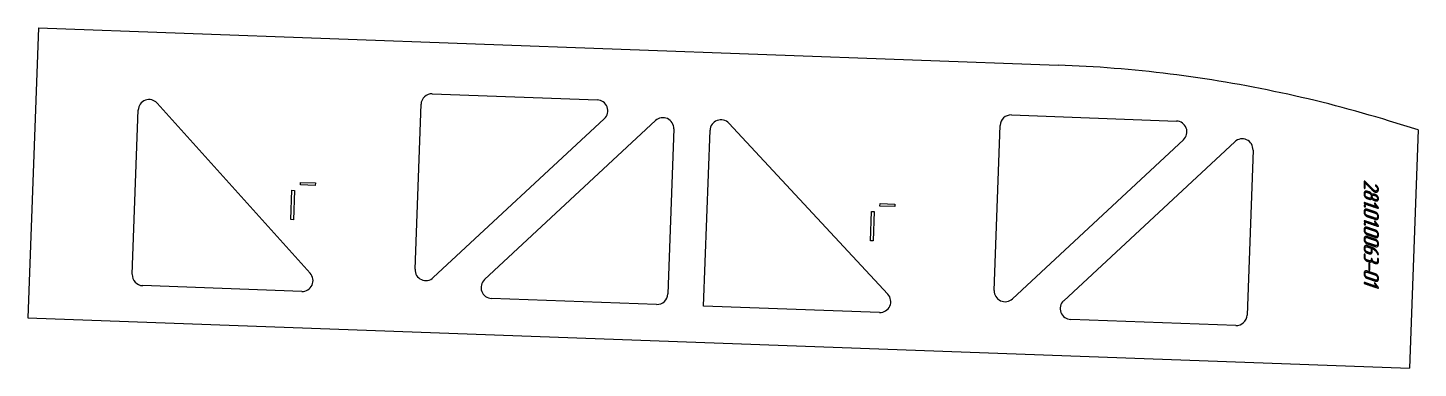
# Model space of a CAD drawing. Header units: millimetres. Extents: x 56 to 1974, y 4 to 473.
import ezdxf

# ---------------------------------------------------------------- set-up
doc = ezdxf.new("R2010")
doc.units = ezdxf.units.MM
doc.linetypes.add('K5LT_BASIC', pattern=[0])
doc.layers.add('Engraving', color=7, linetype='Continuous')

msp = doc.modelspace()

# ---------------------------------------------------------------- linework, layer by layer
at = {"color": 143, "linetype": 'K5LT_BASIC', "lineweight": 25, "true_color": 0x33acca}
for p, q in [((70.4, 472.9), (55.8, 73.2)), ((70.4, 472.9), (1477.3, 421.5)), ((234.2, 369.1), (445.4, 134.4)), ((589.9, 139.9), (598.2, 367.4)), ((613.7, 381.9), (841.4, 373.5)), ((199.8, 133), (208.1, 359.6)), ((851, 347.6), (615.1, 128.4)), ((1412.7, 352.7), (1640.3, 344.4)), ((685.8, 125.8), (921.7, 345)), ((946.9, 333.5), (938.6, 106)), ((988, 89.2), (996.9, 331.6)), ((1022.9, 341.3), (1242.2, 105.5)), ((1388.8, 110.7), (1397.1, 338.2)), ((1973.7, 332.2), (1934, 344.4)), ((1973.7, 332.2), (1961.7, 3.6)), ((1650, 318.4), (1414, 99.2)), ((1484.7, 96.6), (1720.7, 315.8)), ((1745.9, 304.3), (1737.6, 76.8)), ((431.8, 256.3), (431.9, 259.8)), ((452.3, 255.6), (431.8, 256.3)), ((431.9, 259.8), (452.4, 259.1)), ((452.4, 259.1), (452.3, 255.6)), ((418.7, 208.5), (420.2, 248.9)), ((420.2, 248.9), (423.7, 248.8)), ((423.7, 248.8), (422.2, 208.3)), ((1231.2, 227.1), (1231.4, 230.6)), ((1231.4, 230.6), (1251.9, 229.9)), ((1218.2, 179.3), (1219.7, 219.7)), ((1219.7, 219.7), (1223.2, 219.6)), ((1223.2, 219.6), (1221.7, 179.1)), ((1251.7, 226.4), (1231.2, 227.1)), ((1251.9, 229.9), (1251.7, 226.4)), ((422.2, 208.3), (418.7, 208.5)), ((1221.7, 179.1), (1218.2, 179.3)), ((433.7, 109.4), (214.2, 117.4)), ((923.1, 91.5), (695.5, 99.8)), ((1230.7, 80.3), (988, 89.2)), ((55.8, 73.2), (1961.7, 3.6)), ((1722, 62.4), (1494.4, 70.7))]:
    msp.add_line(p, q, dxfattribs=at)
for centre, major_axis, start_param, end_param in [((223.1, 359), (-0.5, -15), 2.340094, 4.712389), ((613.2, 366.9), (-0.5, -15), 3.141593, 4.712389), ((840.8, 358.5), (0.5, 15), 3.926699, 6.283185), ((931.9, 334), (0.5, 15), 4.712389, 7.068292), ((1011.9, 331.1), (-0.5, -15), 2.356486, 4.712389), ((1412.1, 337.7), (-0.5, -15), 3.141593, 4.712389), ((1639.7, 329.4), (0.5, 15), 3.926699, 6.283185), ((1730.9, 304.8), (0.5, 15), 4.712389, 7.068292), ((434.2, 124.4), (0.5, 15), 3.141593, 5.481687), ((604.9, 139.4), (-0.5, -15), 4.712389, 7.068292), ((214.8, 132.4), (-0.5, -15), 4.712389, 6.283185), ((696, 114.8), (-0.5, -15), 3.926699, 6.283185), ((923.6, 106.5), (0.5, 15), 3.141593, 4.712389), ((1231.2, 95.3), (0.5, 15), 3.141593, 5.498079), ((1403.8, 110.2), (-0.5, -15), 4.712389, 7.068292), ((1494.9, 85.7), (-0.5, -15), 3.926699, 6.283185), ((1722.6, 77.3), (0.5, 15), 3.141593, 4.712389)]:
    msp.add_ellipse(centre, major_axis=major_axis, ratio=1, start_param=start_param, end_param=end_param, dxfattribs=at)
msp.add_open_spline([(1934, 344.4), (1884.8, 359.5), (1784.8, 385.5), (1631.7, 411.4), (1528.7, 419.6), (1477.3, 421.5)], degree=3, knots=[0, 0, 0, 0, 1, 2, 2.998724, 2.998724, 2.998724, 2.998724], dxfattribs=at)
at = {"layer": 'Engraving', "color": 143, "linetype": 'K5LT_BASIC', "lineweight": 25, "true_color": 0x33acca}
for points, knots in [([(1899.1, 252.5), (1899.1, 256.7), (1899.1, 261), (1899.1, 261.2), (1899.3, 261.4), (1899.5, 261.5), (1899.8, 261.4), (1900, 261.3), (1900.2, 261.2), (1906.1, 255.3), (1912, 249.4), (1912.2, 249.1), (1912.5, 248.9), (1912.8, 248.7), (1913, 248.5), (1913.5, 248.2), (1914.1, 248), (1915.5, 247.5), (1916.5, 248.3), (1917, 248.7), (1917.2, 249.3), (1917.5, 249.9), (1917.5, 250.6), (1917.5, 251.6), (1917, 252.6), (1916.4, 253.6), (1915.1, 254.6), (1914.9, 254.8), (1914.8, 255), (1914.7, 255.1), (1914.6, 255.4), (1914.6, 255.7), (1914.8, 255.8), (1915, 256), (1915.3, 255.9), (1915.5, 255.8), (1915.6, 255.8), (1917.3, 254.6), (1918.2, 253), (1919, 251.6), (1919, 250.2), (1919, 248.1), (1917.6, 247), (1916.1, 245.8), (1914.1, 246.5), (1913.4, 246.7), (1912.7, 247.2), (1912, 247.6), (1911.2, 248.4), (1905.8, 253.8), (1900.5, 259.1), (1900.5, 255.6), (1900.5, 252), (1900.5, 251.7), (1900.3, 251.6), (1900, 251.4), (1899.8, 251.5), (1899.5, 251.6), (1899.3, 251.9), (1899.1, 252.1), (1899.1, 252.5)], [0, 0, 0, 3.047826, 3.047826, 3.226196, 3.226196, 3.425035, 3.425035, 3.570989, 3.570989, 9.561221, 9.561221, 9.825724, 9.825724, 10.050668, 10.050668, 10.473601, 10.473601, 11.396415, 11.396415, 11.832946, 11.832946, 12.317549, 12.317549, 13.072233, 13.072233, 14.062635, 14.062635, 14.240973, 14.240973, 14.40613, 14.40613, 14.588981, 14.588981, 14.779051, 14.779051, 14.881829, 14.881829, 16.249197, 16.249197, 17.325971, 17.325971, 18.610175, 18.610175, 19.935785, 19.935785, 20.483021, 20.483021, 21.195978, 21.195978, 26.62229, 26.62229, 29.191003, 29.191003, 29.365522, 29.365522, 29.547183, 29.547183, 29.763638, 29.763638, 30, 30, 30]), ([(1903.3, 237.6), (1901.5, 238.2), (1900.3, 239.8), (1899.1, 241.5), (1899.1, 243.3), (1899.1, 244), (1899.1, 244.7), (1899.1, 246.3), (1900.3, 247.2), (1901.5, 248.1), (1903.3, 247.5), (1904.7, 247), (1906.2, 246.6), (1907.3, 246.2), (1908.2, 245.3), (1909.2, 244.3), (1909.9, 243), (1910.5, 243.5), (1911.4, 243.6), (1912.2, 243.8), (1913.3, 243.4), (1914, 243.2), (1914.7, 242.9), (1916.4, 242.4), (1917.7, 240.7), (1918.4, 239.8), (1918.7, 239), (1918.8, 238.6), (1918.9, 238.2), (1918.9, 237.9), (1919, 237.7), (1919, 237.5), (1919, 237.2), (1919, 235.5), (1917.7, 234.6), (1917.1, 234.2), (1916.4, 234.1), (1916, 234.2), (1915.6, 234.2), (1915.4, 234.2), (1915.1, 234.3), (1914.9, 234.3), (1914.7, 234.4), (1914, 234.7), (1913.3, 234.9), (1912.2, 235.3), (1911.4, 235.9), (1910.6, 236.6), (1909.9, 237.6), (1909.5, 236.8), (1908.4, 236.5), (1907.4, 236.2), (1906.2, 236.6), (1904.7, 237.1), (1903.3, 237.6)], [0, 0, 0, 1.873598, 1.873598, 3.69261, 3.69261, 4.386884, 4.386884, 5.818535, 5.818535, 7.364988, 7.364988, 8.831065, 8.831065, 10.043454, 10.043454, 11.431214, 11.431214, 12.22177, 12.22177, 13.14885, 13.14885, 13.899491, 13.899491, 15.762312, 15.762312, 16.708293, 16.708293, 17.125443, 17.125443, 17.362221, 17.362221, 17.577677, 17.577677, 19.055802, 19.055802, 19.771228, 19.771228, 20.139764, 20.139764, 20.365597, 20.365597, 20.592941, 20.592941, 21.340886, 21.340886, 22.373032, 22.373032, 23.469845, 23.469845, 24.415003, 24.415003, 25.533412, 25.533412, 27, 27, 27]), ([(1899.8, 230.3), (1899.4, 230.5), (1899.2, 230.7), (1899.1, 231), (1899.1, 231.3), (1899.1, 231.4), (1899.2, 231.7), (1899.4, 231.9), (1899.8, 231.8), (1908.2, 228.9), (1916.5, 226.1), (1915, 228.1), (1913.5, 230.1), (1913.3, 230.4), (1913.3, 230.7), (1913.3, 231), (1913.5, 231.1), (1913.7, 231.3), (1914, 231.2), (1914.1, 231.1), (1914.5, 230.8), (1916.6, 228), (1918.7, 225.1), (1918.9, 224.8), (1918.9, 224.6), (1918.9, 224.3), (1918.7, 224.1), (1918.6, 224), (1918.2, 224.1), (1909, 227.2), (1899.8, 230.3)], [0, 0, 0, 0.181151, 0.181151, 0.343934, 0.343934, 0.472146, 0.472146, 0.625059, 0.625059, 5.39951, 5.39951, 6.773407, 6.773407, 6.936544, 6.936544, 7.074093, 7.074093, 7.217588, 7.217588, 7.383484, 7.383484, 9.302301, 9.302301, 9.462957, 9.462957, 9.596849, 9.596849, 9.739807, 9.739807, 15, 15, 15]), ([(1903.3, 239), (1904.7, 238.5), (1906.2, 238), (1907.3, 237.6), (1908.2, 238.2), (1909, 238.7), (1909, 239.9), (1909, 240.6), (1909, 241.3), (1909, 242.5), (1908.2, 243.6), (1907.3, 244.7), (1906.2, 245.1), (1904.7, 245.6), (1903.3, 246.1), (1902.2, 246.5), (1901.3, 245.9), (1900.5, 245.3), (1900.5, 244.2), (1900.5, 243.5), (1900.5, 242.8), (1900.5, 241.6), (1901.3, 240.5), (1902.1, 239.4), (1903.3, 239)], [0, 0, 0, 1.329406, 1.329406, 2.254108, 2.254108, 3.148824, 3.148824, 3.778355, 3.778355, 4.877538, 4.877538, 6.009386, 6.009386, 7.338792, 7.338792, 8.260968, 8.260968, 9.137189, 9.137189, 9.766721, 9.766721, 10.866842, 10.866842, 12, 12, 12]), ([(1913.3, 236.3), (1914, 236.1), (1914.7, 235.8), (1915.9, 235.4), (1916.7, 236), (1917.5, 236.5), (1917.5, 237.7), (1917.5, 238.9), (1916.7, 240), (1915.9, 241.1), (1914.7, 241.5), (1914, 241.8), (1913.3, 242), (1912.1, 242.4), (1911.2, 241.9), (1910.4, 241.3), (1910.4, 240.1), (1910.4, 239), (1911.2, 237.9), (1912, 236.7), (1913.3, 236.3)], [0, 0, 0, 0.718951, 0.718951, 1.697337, 1.697337, 2.634709, 2.634709, 3.797866, 3.797866, 5.000561, 5.000561, 5.719512, 5.719512, 6.697901, 6.697901, 7.635273, 7.635273, 8.789173, 8.789173, 10, 10, 10]), ([(1901.2, 226.7), (1901.2, 226.3), (1900.8, 226.1), (1900.5, 225.9), (1900.1, 226), (1899.7, 226.1), (1899.4, 226.5), (1899.1, 226.9), (1899.1, 227.4), (1899.1, 227.9), (1899.4, 228.1), (1899.7, 228.3), (1900.1, 228.2), (1900.4, 228.1), (1900.8, 227.7), (1901.2, 227.2), (1901.2, 226.7)], [0, 0, 0, 0.855828, 0.855828, 1.74556, 1.74556, 2.805969, 2.805969, 3.96496, 3.96496, 4.876932, 4.876932, 5.801755, 5.801755, 6.76801, 6.76801, 8, 8, 8]), ([(1903.3, 212.7), (1901.6, 213.3), (1900.3, 215), (1899.1, 216.6), (1899.1, 218.4), (1899.1, 219.1), (1899.1, 219.8), (1899.1, 221.5), (1900.3, 222.4), (1901.5, 223.3), (1903.3, 222.7), (1909, 220.7), (1914.7, 218.8), (1916.4, 218.2), (1917.7, 216.5), (1919, 214.9), (1919, 213.1), (1919, 212.4), (1919, 211.7), (1919, 209.9), (1917.7, 209.1), (1916.5, 208.2), (1914.7, 208.8), (1909, 210.8), (1903.3, 212.7)], [0, 0, 0, 0.846521, 0.846521, 1.674424, 1.674424, 1.989042, 1.989042, 2.637777, 2.637777, 3.338641, 3.338641, 5.996422, 5.996422, 6.83575, 6.83575, 7.667338, 7.667338, 7.981955, 7.981955, 8.645972, 8.645972, 9.342219, 9.342219, 12, 12, 12]), ([(1903.3, 214.1), (1909, 212.2), (1914.7, 210.2), (1915.9, 209.9), (1916.7, 210.4), (1917.5, 211), (1917.5, 212.1), (1917.5, 212.8), (1917.5, 213.6), (1917.5, 214.7), (1916.7, 215.9), (1915.9, 217), (1914.7, 217.4), (1909, 219.3), (1903.3, 221.2), (1902.2, 221.6), (1901.3, 221), (1900.5, 220.5), (1900.5, 219.4), (1900.5, 218.6), (1900.5, 217.9), (1900.5, 216.8), (1901.3, 215.7), (1902.1, 214.5), (1903.3, 214.1)], [0, 0, 0, 3.194824, 3.194824, 3.749556, 3.749556, 4.284872, 4.284872, 4.662943, 4.662943, 5.32312, 5.32312, 6.003067, 6.003067, 9.197891, 9.197891, 9.751896, 9.751896, 10.278148, 10.278148, 10.656218, 10.656218, 11.310094, 11.310094, 12, 12, 12]), ([(1899.8, 205.5), (1899.4, 205.6), (1899.2, 205.9), (1899.1, 206.1), (1899.1, 206.4), (1899.1, 206.6), (1899.2, 206.9), (1899.4, 207), (1899.8, 206.9), (1908.2, 204), (1916.5, 201.2), (1915, 203.2), (1913.5, 205.3), (1913.3, 205.6), (1913.3, 205.8), (1913.3, 206.1), (1913.5, 206.3), (1913.7, 206.4), (1914, 206.3), (1914.1, 206.3), (1914.5, 205.9), (1916.6, 203.1), (1918.7, 200.2), (1918.9, 200), (1918.9, 199.7), (1918.9, 199.4), (1918.7, 199.2), (1918.6, 199.1), (1918.2, 199.2), (1909, 202.3), (1899.8, 205.5)], [0, 0, 0, 0.181151, 0.181151, 0.343934, 0.343934, 0.472146, 0.472146, 0.625059, 0.625059, 5.39951, 5.39951, 6.773407, 6.773407, 6.936544, 6.936544, 7.074093, 7.074093, 7.217588, 7.217588, 7.383484, 7.383484, 9.302301, 9.302301, 9.462957, 9.462957, 9.596849, 9.596849, 9.739807, 9.739807, 15, 15, 15]), ([(1901.2, 201.9), (1901.2, 201.5), (1900.8, 201.2), (1900.5, 201), (1900.1, 201.1), (1899.7, 201.3), (1899.4, 201.7), (1899.1, 202.1), (1899.1, 202.6), (1899.1, 203.1), (1899.4, 203.3), (1899.7, 203.4), (1900.1, 203.3), (1900.4, 203.2), (1900.8, 202.8), (1901.2, 202.4), (1901.2, 201.9)], [0, 0, 0, 0.855828, 0.855828, 1.74556, 1.74556, 2.805969, 2.805969, 3.96496, 3.96496, 4.876932, 4.876932, 5.801755, 5.801755, 6.76801, 6.76801, 8, 8, 8]), ([(1903.3, 187.8), (1901.6, 188.4), (1900.3, 190.1), (1899.1, 191.8), (1899.1, 193.5), (1899.1, 194.3), (1899.1, 195), (1899.1, 196.6), (1900.3, 197.5), (1901.5, 198.4), (1903.3, 197.8), (1909, 195.8), (1914.7, 193.9), (1916.4, 193.3), (1917.7, 191.7), (1919, 190), (1919, 188.2), (1919, 187.5), (1919, 186.8), (1919, 185), (1917.7, 184.2), (1916.5, 183.3), (1914.7, 184), (1909, 185.9), (1903.3, 187.8)], [0, 0, 0, 0.846521, 0.846521, 1.674424, 1.674424, 1.989042, 1.989042, 2.637777, 2.637777, 3.338641, 3.338641, 5.996422, 5.996422, 6.83575, 6.83575, 7.667338, 7.667338, 7.981955, 7.981955, 8.645972, 8.645972, 9.342219, 9.342219, 12, 12, 12]), ([(1903.3, 189.2), (1909, 187.3), (1914.7, 185.4), (1915.9, 185), (1916.7, 185.5), (1917.5, 186.1), (1917.5, 187.3), (1917.5, 188), (1917.5, 188.7), (1917.5, 189.9), (1916.7, 191), (1915.9, 192.1), (1914.7, 192.5), (1909, 194.4), (1903.3, 196.4), (1902.2, 196.7), (1901.3, 196.2), (1900.5, 195.6), (1900.5, 194.5), (1900.5, 193.8), (1900.5, 193.1), (1900.5, 191.9), (1901.3, 190.8), (1902.1, 189.7), (1903.3, 189.2)], [0, 0, 0, 3.194824, 3.194824, 3.749556, 3.749556, 4.284872, 4.284872, 4.662943, 4.662943, 5.32312, 5.32312, 6.003067, 6.003067, 9.197891, 9.197891, 9.751896, 9.751896, 10.278148, 10.278148, 10.656218, 10.656218, 11.310094, 11.310094, 12, 12, 12]), ([(1903.3, 175.1), (1901.6, 175.7), (1900.3, 177.4), (1899.1, 179.1), (1899.1, 180.8), (1899.1, 181.6), (1899.1, 182.3), (1899.1, 183.9), (1900.3, 184.8), (1901.5, 185.7), (1903.3, 185.1), (1909, 183.1), (1914.7, 181.2), (1916.4, 180.6), (1917.7, 179), (1919, 177.3), (1919, 175.5), (1919, 174.8), (1919, 174.1), (1919, 172.3), (1917.7, 171.5), (1916.5, 170.6), (1914.7, 171.3), (1909, 173.2), (1903.3, 175.1)], [0, 0, 0, 0.846521, 0.846521, 1.674424, 1.674424, 1.989042, 1.989042, 2.637777, 2.637777, 3.338641, 3.338641, 5.996422, 5.996422, 6.83575, 6.83575, 7.667338, 7.667338, 7.981955, 7.981955, 8.645972, 8.645972, 9.342219, 9.342219, 12, 12, 12]), ([(1909.6, 170.2), (1912.6, 169.2), (1915.1, 166.9), (1917.7, 164.3), (1918.9, 160.9), (1918.9, 160.8), (1919, 160.6), (1919, 160.3), (1918.7, 160.2), (1918.5, 160.1), (1918.2, 160.2), (1918, 160.3), (1917.9, 160.4), (1917.7, 160.6), (1917.6, 160.9), (1917.5, 161), (1917.5, 161.2), (1917.4, 161.4), (1917.3, 161.6), (1917.2, 161.9), (1917, 162.3), (1916.7, 162.9), (1916.3, 163.6), (1915.6, 164.7), (1914.3, 165.9), (1913.5, 166.7), (1912.4, 167.5), (1911.3, 168.2), (1910.4, 168.5), (1910.4, 166.4), (1910.4, 164.3), (1910.4, 162.5), (1909.2, 161.7), (1908, 160.9), (1906.2, 161.5), (1904.7, 162), (1903.3, 162.4), (1901.5, 163), (1900.3, 164.7), (1899.1, 166.4), (1899.1, 168.1), (1899.1, 168.9), (1899.1, 169.6), (1899.1, 171.2), (1900.3, 172.1), (1901.5, 173), (1903.3, 172.4), (1906.5, 171.3), (1909.6, 170.2)], [0, 0, 0, 2.498316, 2.498316, 5.262484, 5.262484, 5.387819, 5.387819, 5.576565, 5.576565, 5.780812, 5.780812, 5.94013, 5.94013, 6.158112, 6.158112, 6.282716, 6.282716, 6.433855, 6.433855, 6.733626, 6.733626, 7.321232, 7.321232, 8.511503, 8.511503, 9.467261, 9.467261, 10.342598, 10.342598, 11.992145, 11.992145, 13.165958, 13.165958, 14.387907, 14.387907, 15.553255, 15.553255, 17.042108, 17.042108, 18.487785, 18.487785, 19.039603, 19.039603, 20.17753, 20.17753, 21.406839, 21.406839, 24, 24, 24]), ([(1903.3, 176.5), (1909, 174.6), (1914.7, 172.7), (1915.9, 172.3), (1916.7, 172.8), (1917.5, 173.4), (1917.5, 174.6), (1917.5, 175.3), (1917.5, 176), (1917.5, 177.2), (1916.7, 178.3), (1915.9, 179.4), (1914.7, 179.8), (1909, 181.7), (1903.3, 183.7), (1902.2, 184), (1901.3, 183.5), (1900.5, 182.9), (1900.5, 181.8), (1900.5, 181.1), (1900.5, 180.4), (1900.5, 179.2), (1901.3, 178.1), (1902.1, 177), (1903.3, 176.5)], [0, 0, 0, 3.194824, 3.194824, 3.749556, 3.749556, 4.284872, 4.284872, 4.662943, 4.662943, 5.32312, 5.32312, 6.003067, 6.003067, 9.197891, 9.197891, 9.751896, 9.751896, 10.278148, 10.278148, 10.656218, 10.656218, 11.310094, 11.310094, 12, 12, 12]), ([(1909.9, 151.2), (1909.5, 150.4), (1908.4, 150.1), (1907.4, 149.8), (1906.2, 150.2), (1904.7, 150.7), (1903.3, 151.2), (1901.5, 151.8), (1900.3, 153.4), (1899.1, 155.1), (1899.1, 156.9), (1899.1, 158.6), (1899.1, 160.4), (1899.1, 160.7), (1899.3, 160.9), (1899.5, 161), (1899.8, 160.9), (1899.9, 160.8), (1900.2, 160.6), (1900.5, 160.3), (1900.5, 159.9), (1900.5, 158.2), (1900.5, 156.4), (1900.5, 155.2), (1901.3, 154.1), (1902.1, 153), (1903.3, 152.6), (1904.7, 152.1), (1906.2, 151.6), (1907.3, 151.2), (1908.2, 151.7), (1909, 152.3), (1909, 153.5), (1909, 153.8), (1909, 154.2), (1909, 154.5), (1909.2, 154.7), (1909.4, 154.8), (1909.7, 154.7), (1909.9, 154.6), (1910.1, 154.3), (1910.4, 154.1), (1910.4, 153.7), (1910.4, 152.5), (1911.2, 151.4), (1912.1, 150.3), (1913.3, 149.9), (1914, 149.7), (1914.7, 149.4), (1915.9, 149), (1916.7, 149.6), (1917.5, 150.1), (1917.5, 151.3), (1917.5, 152.7), (1917.5, 154.1), (1917.5, 154.5), (1917.7, 154.6), (1918, 154.7), (1918.2, 154.6), (1918.4, 154.6), (1918.7, 154.3), (1919, 154), (1919, 153.7), (1919, 152.2), (1919, 150.8), (1919, 149), (1917.7, 148.2), (1916.5, 147.4), (1914.7, 148), (1914, 148.2), (1913.3, 148.5), (1913, 148.6), (1912.8, 148.6), (1912.7, 148.7), (1912.5, 148.7), (1912.4, 148.8), (1912.2, 148.9), (1911.8, 149.1), (1911.4, 149.5), (1910.7, 150.1), (1909.9, 151.2)], [0, 0, 0, 1.105144, 1.105144, 2.412716, 2.412716, 4.127289, 4.127289, 6.317725, 6.317725, 8.444428, 8.444428, 10.473835, 10.473835, 10.771721, 10.771721, 11.072067, 11.072067, 11.383969, 11.383969, 11.786648, 11.786648, 13.815299, 13.815299, 15.233378, 15.233378, 16.694041, 16.694041, 18.407672, 18.407672, 19.599582, 19.599582, 20.752416, 20.752416, 21.157966, 21.157966, 21.455979, 21.455979, 21.756325, 21.756325, 22.068262, 22.068262, 22.471154, 22.471154, 23.889361, 23.889361, 25.351099, 25.351099, 26.208759, 26.208759, 27.401767, 27.401767, 28.555011, 28.555011, 30.178678, 30.178678, 30.476609, 30.476609, 30.776948, 30.776948, 31.088855, 31.088855, 31.491662, 31.491662, 33.115329, 33.115329, 34.837976, 34.837976, 36.636534, 36.636534, 37.494477, 37.494477, 37.777625, 37.777625, 37.949211, 37.949211, 38.142551, 38.142551, 38.714041, 38.714041, 40, 40, 40]), ([(1909, 169), (1906.2, 170), (1903.3, 171), (1902.2, 171.3), (1901.3, 170.8), (1900.5, 170.2), (1900.5, 169.1), (1900.5, 168.4), (1900.5, 167.7), (1900.5, 166.5), (1901.3, 165.4), (1902.1, 164.3), (1903.3, 163.9), (1904.7, 163.4), (1906.2, 162.9), (1907.3, 162.5), (1908.2, 163), (1909, 163.6), (1909, 164.8), (1909, 166.9), (1909, 169)], [0, 0, 0, 2.151609, 2.151609, 2.897861, 2.897861, 3.606926, 3.606926, 4.116362, 4.116362, 5.006613, 5.006613, 5.923599, 5.923599, 6.999394, 6.999394, 7.74769, 7.74769, 8.471721, 8.471721, 10, 10, 10]), ([(1903.3, 127.5), (1901.6, 128.1), (1900.3, 129.8), (1899.1, 131.4), (1899.1, 133.2), (1899.1, 133.9), (1899.1, 134.6), (1899.1, 136.3), (1900.3, 137.2), (1901.5, 138.1), (1903.3, 137.5), (1909, 135.5), (1914.7, 133.6), (1916.4, 133), (1917.7, 131.3), (1919, 129.7), (1919, 127.9), (1919, 127.2), (1919, 126.5), (1919, 124.7), (1917.7, 123.9), (1916.5, 123), (1914.7, 123.6), (1909, 125.6), (1903.3, 127.5)], [0, 0, 0, 0.846521, 0.846521, 1.674424, 1.674424, 1.989042, 1.989042, 2.637777, 2.637777, 3.338641, 3.338641, 5.996422, 5.996422, 6.83575, 6.83575, 7.667338, 7.667338, 7.981955, 7.981955, 8.645972, 8.645972, 9.342219, 9.342219, 12, 12, 12]), ([(1903.3, 128.9), (1909, 127), (1914.7, 125.1), (1915.9, 124.7), (1916.7, 125.2), (1917.5, 125.8), (1917.5, 126.9), (1917.5, 127.7), (1917.5, 128.4), (1917.5, 129.5), (1916.7, 130.7), (1915.9, 131.8), (1914.7, 132.2), (1909, 134.1), (1903.3, 136), (1902.2, 136.4), (1901.3, 135.9), (1900.5, 135.3), (1900.5, 134.2), (1900.5, 133.4), (1900.5, 132.7), (1900.5, 131.6), (1901.3, 130.5), (1902.1, 129.3), (1903.3, 128.9)], [0, 0, 0, 3.194824, 3.194824, 3.749556, 3.749556, 4.284872, 4.284872, 4.662943, 4.662943, 5.32312, 5.32312, 6.003067, 6.003067, 9.197891, 9.197891, 9.751896, 9.751896, 10.278148, 10.278148, 10.656218, 10.656218, 11.310094, 11.310094, 12, 12, 12]), ([(1905.5, 139.3), (1905.5, 143.6), (1905.5, 147.8), (1905.5, 148.2), (1905.7, 148.3), (1905.9, 148.4), (1906.2, 148.3), (1906.3, 148.3), (1906.6, 148), (1906.9, 147.7), (1906.9, 147.4), (1906.9, 143.1), (1906.9, 138.8), (1906.9, 138.6), (1906.6, 138.4), (1906.4, 138.3), (1906.2, 138.4), (1905.9, 138.4), (1905.7, 138.7), (1905.5, 139), (1905.5, 139.3)], [0, 0, 0, 3.94619, 3.94619, 4.18756, 4.18756, 4.430856, 4.430856, 4.683549, 4.683549, 5.009861, 5.009861, 8.956051, 8.956051, 9.181245, 9.181245, 9.415662, 9.415662, 9.694987, 9.694987, 10, 10, 10]), ([(1899.8, 120.3), (1899.4, 120.4), (1899.2, 120.7), (1899.1, 120.9), (1899.1, 121.2), (1899.1, 121.4), (1899.2, 121.7), (1899.4, 121.8), (1899.8, 121.7), (1908.2, 118.8), (1916.5, 116), (1915, 118), (1913.5, 120.1), (1913.3, 120.4), (1913.3, 120.6), (1913.3, 120.9), (1913.5, 121.1), (1913.7, 121.2), (1914, 121.1), (1914.1, 121.1), (1914.5, 120.7), (1916.6, 117.9), (1918.7, 115), (1918.9, 114.8), (1918.9, 114.5), (1918.9, 114.2), (1918.7, 114), (1918.6, 113.9), (1918.2, 114), (1909, 117.1), (1899.8, 120.3)], [0, 0, 0, 0.181151, 0.181151, 0.343934, 0.343934, 0.472146, 0.472146, 0.625059, 0.625059, 5.39951, 5.39951, 6.773407, 6.773407, 6.936544, 6.936544, 7.074093, 7.074093, 7.217588, 7.217588, 7.383484, 7.383484, 9.302301, 9.302301, 9.462957, 9.462957, 9.596849, 9.596849, 9.739807, 9.739807, 15, 15, 15])]:
    msp.add_open_spline(points, degree=2, knots=knots, dxfattribs=at)

doc.saveas('drawing.dxf')
